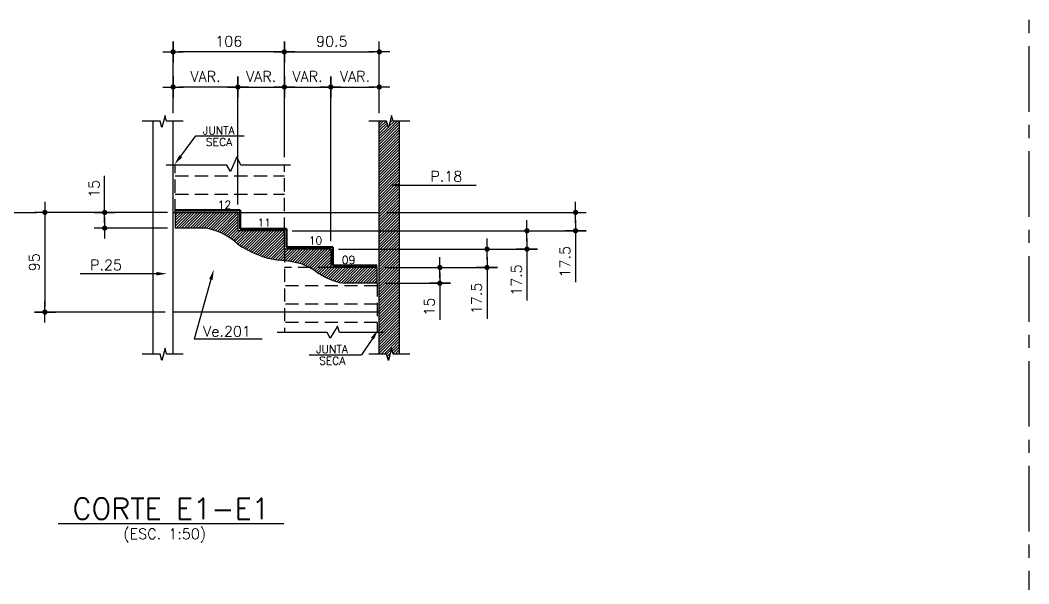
# Model space of a CAD drawing. Header units: inches. Extents: x 0 to 5940, y 0 to 4205.
# Drawn here: x 2500 to 3461, y 817 to 1355 of the extents above; entities that cross this region are included whole.
import ezdxf

# ---------------------------------------------------------------- set-up
doc = ezdxf.new("R2010")
doc.units = ezdxf.units.IN
doc.header["$LTSCALE"] = 50
doc.header["$MEASUREMENT"] = 0
doc.linetypes.add('CENTER', pattern=[2, 1.25, -0.25, 0.25, -0.25])
doc.linetypes.add('HIDDEN', pattern=[0.375, 0.25, -0.125])
for name, color, linetype in [('CORTES', 2, 'Continuous'), ('COTA', 6, 'Continuous'), ('TEXTO', 3, 'Continuous')]:
    doc.layers.add(name, color=color, linetype=linetype)
doc.styles.add('ROMANS', font='romans.shx')
doc.dimstyles.new('COTA_50', dxfattribs={"dimscale": 5, "dimtxt": 2, "dimasz": 1, "dimexe": 2, "dimexo": 1.5, "dimgap": 1, "dimtad": 1, "dimzin": 12, "dimdsep": 46, "dimtxsty": 'ROMANS', "dimblk1": 'COTA', "dimblk2": 'COTA', "dimsah": 1, "dimcen": -4, "dimdle": 1.5, "dimclrd": 6, "dimclre": 6, "dimclrt": 3, "dimadec": 0, "dimazin": 0, "dimtfac": 1, "dimtofl": 0, "dimtmove": 0, "dimatfit": 3, "dimldrblk": 'COTA', "dimfxl": 1, "dimtolj": 1, "dimtzin": 12, "dimarcsym": 0})
pattern_1 = [(45, (-5215.773954204604, 14083.89687304416), (-1.325825214724776, 1.325825214724777), [])]

# ---------------------------------------------------------------- blocks, each defined once
blk = doc.blocks.new('COTA')
at = {"layer": 'COTA'}
for p, q in [((0, -2), (0, 2)), ((2, 0), (-2, 0))]:
    blk.add_line(p, q, dxfattribs=at)
at = {"layer": 'COTA', "const_width": 0.5}
blk.add_lwpolyline([(-0.25, 0, 1), (0.25, 0, 1)], format="xyb", close=True, dxfattribs=at)
blk = doc.blocks.new('*D136')
at = {"layer": 'COTA', "color": 6, "lineweight": -2, "transparency": 16777216}
for p, q in [((2751.519998967789, 1223.896873044156), (2751.519998967789, 1334.396873044156)), ((2842.003281115587, 1265.896873044156), (2842.003281115587, 1334.396873044156)), ((2756.519998967789, 1324.396873044156), (2837.003281115587, 1324.396873044156))]:
    blk.add_line(p, q, dxfattribs=at)
at = {"layer": 'Defpoints', "color": 0, "transparency": 16777216}
for p in [(2842.003281115587, 1324.396873044156), (2842.003281115587, 1258.396873044156), (2751.519998967789, 1216.396873044156)]:
    blk.add_point(p, dxfattribs=at)
at = {"layer": 'COTA', "color": 6, "lineweight": -2, "transparency": 16777216, "xscale": 5, "yscale": 5, "zscale": 5, "rotation": 180}
blk.add_blockref('COTA', (2751.519998967789, 1324.396873044156), dxfattribs=at)
at = {"layer": 'COTA', "color": 6, "lineweight": -2, "transparency": 16777216, "xscale": 5, "yscale": 5, "zscale": 5}
blk.add_blockref('COTA', (2842.003281115587, 1324.396873044156), dxfattribs=at)
at = {"layer": 'COTA', "color": 3, "transparency": 16777216, "insert": (2796.761640041688, 1334.396873044156), "char_height": 10, "attachment_point": 5, "style": 'ROMANS'}
blk.add_mtext('\\A1;90.5', dxfattribs=at)
blk = doc.blocks.new('*D137')
at = {"layer": 'COTA', "color": 6, "lineweight": -2, "transparency": 16777216}
for p, q in [((2707.278357893943, 1178.896873044156), (2707.278357893943, 1300.896873044156)), ((2751.519998967789, 1297.396873044156), (2751.519998967789, 1300.896873044156)), ((2712.278357893943, 1290.896873044156), (2746.519998967789, 1290.896873044156))]:
    blk.add_line(p, q, dxfattribs=at)
at = {"layer": 'Defpoints', "color": 0, "transparency": 16777216}
for p in [(2751.519998967789, 1290.896873044156), (2751.519998967789, 1289.896873044156), (2707.278357893943, 1171.396873044156)]:
    blk.add_point(p, dxfattribs=at)
at = {"layer": 'COTA', "color": 6, "lineweight": -2, "transparency": 16777216, "xscale": 5, "yscale": 5, "zscale": 5, "rotation": 180}
blk.add_blockref('COTA', (2707.278357893943, 1290.896873044156), dxfattribs=at)
at = {"layer": 'COTA', "color": 6, "lineweight": -2, "transparency": 16777216, "xscale": 5, "yscale": 5, "zscale": 5}
blk.add_blockref('COTA', (2751.519998967789, 1290.896873044156), dxfattribs=at)
at = {"layer": 'COTA', "color": 3, "transparency": 16777216, "insert": (2729.399178430866, 1300.896873044156), "char_height": 10, "attachment_point": 5, "style": 'ROMANS'}
blk.add_mtext('\\A1;VAR.', dxfattribs=at)
blk = doc.blocks.new('*D138')
at = {"layer": 'COTA', "color": 6, "lineweight": -2, "transparency": 16777216}
for p, q in [((2645.519998967789, 1290.396873044156), (2645.519998967789, 1300.896873044156)), ((2707.278357893943, 1290.396873044156), (2707.278357893943, 1300.896873044156)), ((2702.278357893943, 1290.896873044156), (2650.519998967789, 1290.896873044156))]:
    blk.add_line(p, q, dxfattribs=at)
at = {"layer": 'Defpoints', "color": 0, "transparency": 16777216}
for p in [(2645.519998967789, 1290.896873044156), (2645.519998967789, 1282.896873044156), (2707.278357893943, 1282.896873044156)]:
    blk.add_point(p, dxfattribs=at)
at = {"layer": 'COTA', "color": 6, "lineweight": -2, "transparency": 16777216, "xscale": 5, "yscale": 5, "zscale": 5, "rotation": 180}
blk.add_blockref('COTA', (2645.519998967789, 1290.896873044156), dxfattribs=at)
at = {"layer": 'COTA', "color": 6, "lineweight": -2, "transparency": 16777216, "xscale": 5, "yscale": 5, "zscale": 5}
blk.add_blockref('COTA', (2707.278357893943, 1290.896873044156), dxfattribs=at)
at = {"layer": 'COTA', "color": 3, "transparency": 16777216, "insert": (2676.399178430866, 1300.896873044156), "char_height": 10, "attachment_point": 5, "style": 'ROMANS'}
blk.add_mtext('\\A1;VAR.', dxfattribs=at)
blk = doc.blocks.new('*D139')
at = {"layer": 'COTA', "color": 6, "lineweight": -2, "transparency": 16777216}
for p, q in [((2751.519998967789, 1289.896873044156), (2751.519998967789, 1300.896873044156)), ((2795.761640041635, 1143.896873044154), (2795.761640041635, 1300.896873044156)), ((2756.519998967789, 1290.896873044156), (2790.761640041635, 1290.896873044156))]:
    blk.add_line(p, q, dxfattribs=at)
at = {"layer": 'Defpoints', "color": 0, "transparency": 16777216}
for p in [(2795.761640041635, 1290.896873044156), (2751.519998967789, 1282.396873044156), (2795.761640041635, 1136.396873044154)]:
    blk.add_point(p, dxfattribs=at)
at = {"layer": 'COTA', "color": 6, "lineweight": -2, "transparency": 16777216, "xscale": 5, "yscale": 5, "zscale": 5, "rotation": 180}
blk.add_blockref('COTA', (2751.519998967789, 1290.896873044156), dxfattribs=at)
at = {"layer": 'COTA', "color": 6, "lineweight": -2, "transparency": 16777216, "xscale": 5, "yscale": 5, "zscale": 5}
blk.add_blockref('COTA', (2795.761640041635, 1290.896873044156), dxfattribs=at)
at = {"layer": 'COTA', "color": 3, "transparency": 16777216, "insert": (2773.640819504712, 1300.896873044156), "char_height": 10, "attachment_point": 5, "style": 'ROMANS'}
blk.add_mtext('\\A1;VAR.', dxfattribs=at)
blk = doc.blocks.new('*D140')
at = {"layer": 'COTA', "color": 6, "lineweight": -2, "transparency": 16777216}
for p, q in [((2795.761640041635, 1287.896873044156), (2795.761640041635, 1300.896873044156)), ((2842.003281115587, 1287.896873044156), (2842.003281115587, 1300.896873044156)), ((2800.761640041635, 1290.896873044156), (2837.003281115587, 1290.896873044156))]:
    blk.add_line(p, q, dxfattribs=at)
at = {"layer": 'Defpoints', "color": 0, "transparency": 16777216}
for p in [(2842.003281115587, 1290.896873044156), (2795.761640041635, 1280.396873044156), (2842.003281115587, 1280.396873044156)]:
    blk.add_point(p, dxfattribs=at)
at = {"layer": 'COTA', "color": 6, "lineweight": -2, "transparency": 16777216, "xscale": 5, "yscale": 5, "zscale": 5, "rotation": 180}
blk.add_blockref('COTA', (2795.761640041635, 1290.896873044156), dxfattribs=at)
at = {"layer": 'COTA', "color": 6, "lineweight": -2, "transparency": 16777216, "xscale": 5, "yscale": 5, "zscale": 5}
blk.add_blockref('COTA', (2842.003281115587, 1290.896873044156), dxfattribs=at)
at = {"layer": 'COTA', "color": 3, "transparency": 16777216, "insert": (2818.882460578611, 1300.896873044156), "char_height": 10, "attachment_point": 5, "style": 'ROMANS'}
blk.add_mtext('\\A1;VAR.', dxfattribs=at)
blk = doc.blocks.new('*D133')
at = {"layer": 'COTA', "color": 6, "lineweight": -2, "transparency": 16777216}
for p, q in [((2944.726045795396, 1141.396873044154), (2944.726045795396, 1146.396873044154)), ((2803.261640041635, 1136.396873044154), (2954.726045795396, 1136.396873044154)), ((2847.50328111548, 1118.896873044157), (2954.726045795396, 1118.896873044157)), ((2944.726045795396, 1113.896873044157), (2944.726045795396, 1069.849253996538))]:
    blk.add_line(p, q, dxfattribs=at)
at = {"layer": 'Defpoints', "color": 0, "transparency": 16777216}
for p in [(2795.761640041635, 1136.396873044154), (2840.00328111548, 1118.896873044157), (2944.726045795396, 1118.896873044157)]:
    blk.add_point(p, dxfattribs=at)
at = {"layer": 'COTA', "color": 6, "lineweight": -2, "transparency": 16777216, "xscale": 5, "yscale": 5, "zscale": 5}
for p, rotation in [((2944.726045795396, 1136.396873044154), 270), ((2944.726045795396, 1118.896873044157), 90)]:
    blk.add_blockref('COTA', p, dxfattribs=dict(at, rotation=rotation))
at = {"layer": 'COTA', "color": 3, "transparency": 16777216, "insert": (2934.726045795396, 1089.373063520348), "char_height": 10, "attachment_point": 5, "rotation": 90, "style": 'ROMANS'}
blk.add_mtext('\\A1;17.5', dxfattribs=at)
blk = doc.blocks.new('*D134')
at = {"layer": 'COTA', "color": 6, "lineweight": -2, "transparency": 16777216}
for p, q in [((2982.726045795396, 1158.896873044156), (2982.726045795396, 1163.896873044156)), ((2759.019998967789, 1153.896873044156), (2992.726045795396, 1153.896873044156)), ((2803.261640041635, 1136.396873044154), (2992.726045795396, 1136.396873044154)), ((2982.726045795396, 1131.396873044154), (2982.726045795396, 1087.349253996535))]:
    blk.add_line(p, q, dxfattribs=at)
at = {"layer": 'Defpoints', "color": 0, "transparency": 16777216}
for p in [(2751.519998967789, 1153.896873044156), (2795.761640041635, 1136.396873044154), (2982.726045795396, 1136.396873044154)]:
    blk.add_point(p, dxfattribs=at)
at = {"layer": 'COTA', "color": 6, "lineweight": -2, "transparency": 16777216, "xscale": 5, "yscale": 5, "zscale": 5}
for p, rotation in [((2982.726045795396, 1153.896873044156), 270), ((2982.726045795396, 1136.396873044154), 90)]:
    blk.add_blockref('COTA', p, dxfattribs=dict(at, rotation=rotation))
at = {"layer": 'COTA', "color": 3, "transparency": 16777216, "insert": (2972.726045795396, 1106.873063520344), "char_height": 10, "attachment_point": 5, "rotation": 90, "style": 'ROMANS'}
blk.add_mtext('\\A1;17.5', dxfattribs=at)
blk = doc.blocks.new('*D135')
at = {"layer": 'COTA', "color": 6, "lineweight": -2, "transparency": 16777216}
for p, q in [((2899.726045795396, 1123.896873044157), (2899.726045795396, 1128.896873044157)), ((2847.50328111548, 1118.896873044157), (2909.726045795396, 1118.896873044157)), ((2847.50328111548, 1103.896873044156), (2909.726045795396, 1103.896873044156)), ((2899.726045795396, 1098.896873044156), (2899.726045795396, 1069.134968282251))]:
    blk.add_line(p, q, dxfattribs=at)
at = {"layer": 'Defpoints', "color": 0, "transparency": 16777216}
for p in [(2840.00328111548, 1118.896873044157), (2840.00328111548, 1103.896873044156), (2899.726045795396, 1103.896873044156)]:
    blk.add_point(p, dxfattribs=at)
at = {"layer": 'COTA', "color": 6, "lineweight": -2, "transparency": 16777216, "xscale": 5, "yscale": 5, "zscale": 5}
for p, rotation in [((2899.726045795396, 1118.896873044157), 270), ((2899.726045795396, 1103.896873044156), 90)]:
    blk.add_blockref('COTA', p, dxfattribs=dict(at, rotation=rotation))
at = {"layer": 'COTA', "color": 3, "transparency": 16777216, "insert": (2889.726045795396, 1081.515920663203), "char_height": 10, "attachment_point": 5, "rotation": 90, "style": 'ROMANS'}
blk.add_mtext('\\A1;15', dxfattribs=at)
blk = doc.blocks.new('*D132')
at = {"layer": 'COTA', "color": 6, "lineweight": -2, "transparency": 16777216}
for p, q in [((2580.226045795396, 1176.396873044156), (2580.226045795396, 1206.15877780606)), ((2640.019998967791, 1171.396873044156), (2570.226045795396, 1171.396873044156)), ((2640.019998967791, 1156.396873044156), (2570.226045795396, 1156.396873044156)), ((2580.226045795396, 1151.396873044156), (2580.226045795396, 1146.396873044156))]:
    blk.add_line(p, q, dxfattribs=at)
at = {"layer": 'Defpoints', "color": 0, "transparency": 16777216}
for p in [(2580.226045795396, 1171.396873044156), (2647.519998967791, 1171.396873044156), (2647.519998967791, 1156.396873044156)]:
    blk.add_point(p, dxfattribs=at)
at = {"layer": 'COTA', "color": 6, "lineweight": -2, "transparency": 16777216, "xscale": 5, "yscale": 5, "zscale": 5}
for p, rotation in [((2580.226045795396, 1171.396873044156), 270), ((2580.226045795396, 1156.396873044156), 90)]:
    blk.add_blockref('COTA', p, dxfattribs=dict(at, rotation=rotation))
at = {"layer": 'COTA', "color": 3, "transparency": 16777216, "insert": (2570.226045795396, 1193.777825425108), "char_height": 10, "attachment_point": 5, "rotation": 90, "style": 'ROMANS'}
blk.add_mtext('\\A1;15', dxfattribs=at)
blk = doc.blocks.new('*D141')
at = {"layer": 'COTA', "color": 6, "lineweight": -2, "transparency": 16777216}
for p, q in [((2645.519998967789, 1265.896873044154), (2645.519998967789, 1334.396873044156)), ((2751.519998967789, 1320.059141324811), (2751.519998967789, 1334.396873044156)), ((2746.519998967789, 1324.396873044156), (2650.519998967789, 1324.396873044156))]:
    blk.add_line(p, q, dxfattribs=at)
at = {"layer": 'Defpoints', "color": 0, "transparency": 16777216}
for p in [(2645.519998967789, 1324.396873044156), (2751.519998967789, 1312.559141324811), (2645.519998967789, 1258.396873044154)]:
    blk.add_point(p, dxfattribs=at)
at = {"layer": 'COTA', "color": 6, "lineweight": -2, "transparency": 16777216, "xscale": 5, "yscale": 5, "zscale": 5, "rotation": 180}
blk.add_blockref('COTA', (2645.519998967789, 1324.396873044156), dxfattribs=at)
at = {"layer": 'COTA', "color": 6, "lineweight": -2, "transparency": 16777216, "xscale": 5, "yscale": 5, "zscale": 5}
blk.add_blockref('COTA', (2751.519998967789, 1324.396873044156), dxfattribs=at)
at = {"layer": 'COTA', "color": 3, "transparency": 16777216, "insert": (2698.519998967789, 1334.396873044156), "char_height": 10, "attachment_point": 5, "style": 'ROMANS'}
blk.add_mtext('\\A1;106', dxfattribs=at)
blk = doc.blocks.new('*D261')
at = {"layer": 'COTA', "color": 6, "lineweight": -2, "transparency": 16777216}
for p, q in [((2632.519998967791, 1171.396873044156), (2513.267892761589, 1171.396873044156)), ((2523.267892761589, 1166.396873044156), (2523.267892761589, 1081.396873044156)), ((2638.019998967789, 1076.396873044156), (2513.267892761589, 1076.396873044156))]:
    blk.add_line(p, q, dxfattribs=at)
at = {"layer": 'Defpoints', "color": 0, "transparency": 16777216}
for p in [(2640.019998967791, 1171.396873044156), (2523.267892761589, 1076.396873044156), (2645.519998967789, 1076.396873044156)]:
    blk.add_point(p, dxfattribs=at)
at = {"layer": 'COTA', "color": 6, "lineweight": -2, "transparency": 16777216, "xscale": 5, "yscale": 5, "zscale": 5}
for p, rotation in [((2523.267892761589, 1171.396873044156), 90), ((2523.267892761589, 1076.396873044156), 270)]:
    blk.add_blockref('COTA', p, dxfattribs=dict(at, rotation=rotation))
at = {"layer": 'COTA', "color": 3, "transparency": 16777216, "insert": (2513.267892761588, 1123.896873044156), "char_height": 10, "attachment_point": 5, "rotation": 90, "style": 'ROMANS'}
blk.add_mtext('\\A1;95', dxfattribs=at)
blk = doc.blocks.new('*D262')
at = {"layer": 'COTA', "color": 6, "lineweight": -2, "transparency": 16777216}
for p, q in [((3029.056828622695, 1176.396873044156), (3029.056828622695, 1181.396873044156)), ((2849.503281115587, 1171.396873044156), (3039.056828622695, 1171.396873044156)), ((2849.503281115587, 1153.896873044156), (3039.056828622695, 1153.896873044156)), ((3029.056828622695, 1148.896873044156), (3029.056828622695, 1104.849253996537))]:
    blk.add_line(p, q, dxfattribs=at)
at = {"layer": 'Defpoints', "color": 0, "transparency": 16777216}
for p in [(2842.003281115587, 1171.396873044156), (2842.003281115587, 1153.896873044156), (3029.056828622695, 1153.896873044156)]:
    blk.add_point(p, dxfattribs=at)
at = {"layer": 'COTA', "color": 6, "lineweight": -2, "transparency": 16777216, "xscale": 5, "yscale": 5, "zscale": 5}
for p, rotation in [((3029.056828622695, 1171.396873044156), 270), ((3029.056828622695, 1153.896873044156), 90)]:
    blk.add_blockref('COTA', p, dxfattribs=dict(at, rotation=rotation))
at = {"layer": 'COTA', "color": 3, "transparency": 16777216, "insert": (3019.056828622695, 1124.373063520347), "char_height": 10, "attachment_point": 5, "rotation": 90, "style": 'ROMANS'}
blk.add_mtext('\\A1;17.5', dxfattribs=at)

msp = doc.modelspace()

# ---------------------------------------------------------------- hatches: boundary and pattern name
at = {"layer": 'CORTES'}
h = msp.add_hatch(dxfattribs=at)
h.set_pattern_fill('ANSI31', color=252, scale=15)
h.set_pattern_definition(pattern_1)
h.paths.add_polyline_path([(2861.003281115591, 1258.396873044154), (2855.101045795396, 1258.396873044154), (2853.726045795396, 1263.896873044156), (2850.726045795396, 1252.396873044156), (2848.961339913043, 1258.396873044154), (2842.003281115587, 1258.396873044154), (2842.003281115587, 1036.396873044154), (2848.961339913043, 1036.396873044154), (2850.726045795396, 1030.396873044156), (2853.726045795396, 1041.896873044156), (2855.101045795396, 1036.396873044154), (2861.003281115589, 1036.396873044154)])
h = msp.add_hatch(dxfattribs=at)
h.set_pattern_fill('ANSI31', color=252, scale=15)
h.set_pattern_definition(pattern_1)
edge = h.paths.add_edge_path()
edge.add_line((2647.519998967789, 1171.396873044156), (2647.519998967788, 1156.396873044156))
edge.add_line((2647.519998967791, 1156.396873044156), (2676.726045795403, 1156.396873044154))
edge.add_arc((2665.906004047662, 1096.707207026024), 60.66242274076186, 46.999120495300986, 79.72547068671531, ccw=False)
edge.add_arc((2759.243779187609, 1216.260224807766), 91.39822293693052, 235.3500925819376, 261.809971961788)
edge.add_arc((2739.81287854055, 1020.893077574474), 105.0967882608547, 74.03143621359499, 86.5029445228991, ccw=False)
edge.add_arc((2742.285956151354, 1057.678220672777), 69.48341060736784, 55.415656705700826, 67.6338697975803, ccw=False)
edge.add_arc((2837.831633937431, 1205.843119985349), 106.8715199380601, 238.3329912531073, 241.8169865282497)
edge.add_arc((2813.85895460621, 1152.144966771735), 48.40281957294203, 236.8028157385853, 265.4175314868008)
edge.add_line((2809.991863417039, 1103.896873044154), (2840.003281115482, 1103.896873044156))
edge.add_line((2840.00328111548, 1103.896873044156), (2840.00328111548, 1118.896873044157))
edge.add_line((2840.003281115482, 1118.896873044156), (2795.761640041635, 1118.896873044156))
edge.add_line((2795.761640041635, 1118.896873044156), (2795.761640041637, 1136.396873044154))
edge.add_line((2795.761640041635, 1136.396873044154), (2751.519998967789, 1136.396873044156))
edge.add_line((2751.519998967789, 1136.396873044154), (2751.519998967789, 1153.896873044156))
edge.add_line((2751.519998967789, 1153.896873044156), (2707.278357893942, 1153.896873044154))
edge.add_line((2707.278357893943, 1153.896873044154), (2707.278357893943, 1171.396873044156))
edge.add_line((2707.278357893943, 1171.396873044156), (2647.519998967791, 1171.396873044156))

# ---------------------------------------------------------------- linework, layer by layer
at = {"layer": 'CORTES', "color": 8}
for p, q in [((2637.759481499905, 1263.896873044156), (2634.759481499905, 1252.396873044156)), ((2639.134481499905, 1258.396873044154), (2637.759481499905, 1263.896873044156)), ((2853.726045795396, 1263.896873044156), (2850.726045795396, 1252.396873044156)), ((2855.101045795396, 1258.396873044154), (2853.726045795396, 1263.896873044156)), ((2632.994775617553, 1258.396873044154), (2616.036716820096, 1258.396873044154)), ((2634.759481499905, 1252.396873044156), (2632.994775617552, 1258.396873044156)), ((2655.036716820101, 1258.396873044156), (2639.134481499905, 1258.396873044154)), ((2848.961339913045, 1258.396873044154), (2832.003281115587, 1258.396873044154)), ((2850.726045795396, 1252.396873044156), (2848.961339913043, 1258.396873044156)), ((2871.003281115592, 1258.396873044156), (2855.101045795396, 1258.396873044154)), ((2706.226045795396, 1224.396873044156), (2700.226045795396, 1210.396873044156)), ((2709.892712462062, 1216.396873044156), (2706.226045795396, 1224.396873044156)), ((2696.626045795396, 1216.396873044156), (2638.732763098996, 1216.396873044158)), ((2700.226045795396, 1210.396873044156), (2696.626045795396, 1216.396873044156)), ((2757.226045795396, 1216.396873044156), (2709.892712462062, 1216.396873044157)), ((2802.226045795396, 1062.896873044156), (2795.226045795396, 1051.396873044156)), ((2803.990751677749, 1056.896873044156), (2802.226045795396, 1062.896873044156)), ((2792.331308953291, 1056.896873044156), (2744.726045795396, 1056.896873044156)), ((2795.226045795396, 1051.396873044156), (2792.331308953291, 1056.896873044156)), ((2846.726045795396, 1056.896873044156), (2803.990751677751, 1056.896873044157)), ((2637.759481499905, 1041.896873044156), (2634.759481499905, 1030.396873044156)), ((2639.134481499905, 1036.396873044154), (2637.759481499905, 1041.896873044156)), ((2853.726045795396, 1041.896873044156), (2850.726045795396, 1030.396873044156)), ((2855.101045795396, 1036.396873044154), (2853.726045795396, 1041.896873044156)), ((2632.994775617553, 1036.396873044154), (2616.036716820096, 1036.396873044154)), ((2634.759481499905, 1030.396873044156), (2632.994775617552, 1036.396873044156)), ((2655.036716820101, 1036.396873044156), (2639.134481499905, 1036.396873044154)), ((2848.961339913045, 1036.396873044154), (2832.003281115587, 1036.396873044154)), ((2850.726045795396, 1030.396873044156), (2848.961339913043, 1036.396873044156)), ((2871.003281115592, 1036.396873044156), (2855.101045795396, 1036.396873044154))]:
    msp.add_line(p, q, dxfattribs=at)
at = {"layer": 'CORTES'}
for p, q in [((2626.519998967789, 1036.396873044152), (2626.519998967789, 1258.396873044154)), ((2645.519998967789, 1036.396873044156), (2645.519998967789, 1258.396873044154)), ((2645.519998967789, 1171.396873044156), (2842.003281115587, 1171.396873044156)), ((2842.003281115587, 1076.396873044156), (2645.519998967789, 1076.396873044156))]:
    msp.add_line(p, q, dxfattribs=at)
at = {"layer": 'CORTES', "color": 1}
for p, q in [((2842.003281115587, 1036.396873044156), (2842.003281115587, 1258.396873044156)), ((2861.003281115591, 1258.396873044156), (2861.003281115589, 1036.396873044156)), ((2647.519998967789, 1171.396873044156), (2647.519998967788, 1156.396873044156)), ((2707.278357893943, 1171.396873044156), (2647.519998967791, 1171.396873044156)), ((2707.278357893943, 1171.396873044156), (2707.278357893943, 1153.896873044154)), ((2676.726045795403, 1156.396873044154), (2647.519998967791, 1156.396873044156)), ((2751.519998967789, 1153.896873044156), (2707.278357893942, 1153.896873044154)), ((2751.519998967789, 1136.396873044154), (2751.519998967789, 1153.896873044156)), ((2795.761640041635, 1136.396873044154), (2751.519998967789, 1136.396873044156)), ((2795.761640041637, 1136.396873044154), (2795.761640041635, 1118.896873044156)), ((2840.003281115482, 1118.896873044156), (2795.761640041635, 1118.896873044156)), ((2840.00328111548, 1103.896873044156), (2840.00328111548, 1118.896873044157)), ((2840.003281115482, 1103.896873044156), (2809.991863417039, 1103.896873044154))]:
    msp.add_line(p, q, dxfattribs=at)
at = {"layer": 'CORTES', "color": 8, "linetype": 'HIDDEN'}
for p, q in [((2647.519998967789, 1171.396873044156), (2647.519998967789, 1216.396873044156)), ((2751.519998967789, 1153.896873044156), (2751.519998967789, 1216.396873044156)), ((2647.519998967791, 1206.396873044156), (2751.519998967789, 1206.396873044156)), ((2647.519998967791, 1188.896873044157), (2751.519998967789, 1188.896873044156)), ((2751.519998967789, 1136.396873044154), (2751.519998967789, 1056.896873044156)), ((2795.761640041635, 1118.896873044156), (2751.519998967789, 1118.896873044156)), ((2840.003281115482, 1101.396873044157), (2751.519998967789, 1101.396873044156)), ((2840.003281115482, 1103.896873044156), (2840.003281115482, 1056.896873044156)), ((2840.003281115482, 1083.896873044156), (2751.519998967789, 1083.896873044156)), ((2840.003281115482, 1066.396873044157), (2751.519998967789, 1066.396873044156))]:
    msp.add_line(p, q, dxfattribs=at)
at = {"layer": 'CORTES', "color": 253, "linetype": 'Continuous', "lineweight": 50}
for p, q in [((2709.278357893943, 1173.396873044156), (2647.519998967789, 1173.396873044156)), ((2709.278357893943, 1173.396873044156), (2709.278357893943, 1155.896873044154)), ((2753.519998967789, 1155.896873044154), (2709.278357893943, 1155.896873044154)), ((2753.519998967789, 1138.396873044156), (2753.519998967789, 1155.896873044154)), ((2797.761640041637, 1138.396873044154), (2753.519998967789, 1138.396873044156)), ((2797.761640041637, 1138.396873044154), (2797.761640041635, 1120.896873044156)), ((2840.003281115482, 1120.896873044156), (2797.761640041635, 1120.896873044156))]:
    msp.add_line(p, q, dxfattribs=at)
at = {"layer": 'CORTES', "color": 1}
for centre, radius, start, end in [((2665.906004047662, 1096.707207026024), 60.66242274076186, 46.99912049530097, 79.72547068671531), ((2759.243779187609, 1216.260224807766), 91.39822293693052, 235.3500925819376, 261.809971961788), ((2739.81287854055, 1020.893077574474), 105.0967882608547, 74.031436213595, 86.50294452289913), ((2742.285956151354, 1057.678220672777), 69.48341060736784, 55.4156567057008, 67.6338697975803), ((2837.831633937431, 1205.843119985349), 106.8715199380601, 238.3329912531073, 241.8169865282497), ((2813.85895460621, 1152.144966771735), 48.40281957294203, 236.8028157385853, 265.4175314868008)]:
    msp.add_arc(centre, radius, start, end, dxfattribs=at)
at = {"layer": 'COTA'}
msp.add_line((2442.726045795396, 1171.396873044156), (2515.726045795394, 1171.396873044156), dxfattribs=at)
at = {"layer": 'TEXTO', "color": 8, "linetype": 'CENTER'}
msp.add_line((3461.103219697794, 2529.761707278571), (3461.103219697796, 50.00000000000728), dxfattribs=at)
at = {"layer": 'TEXTO', "color": 8}
for p, q in [((2652.759315012012, 1224.919163824619), (2667.163775096782, 1244.221578374269)), ((2667.163775096782, 1244.221578374269), (2713.239982843917, 1244.221578374269)), ((2861.75567949576, 1197.386929342712), (2934.226045795396, 1197.386929342714)), ((2629.500780842114, 1112.991985251751), (2557.030414542478, 1112.991985251752)), ((2681.519814060997, 1107.450999059582), (2665.569134859197, 1050.537291665501)), ((2730.231334267139, 1050.537291665501), (2665.569134859197, 1050.537291665501)), ((2835.457151099181, 1051.251665480988), (2825.161346056859, 1035.763428857996)), ((2775.067589361617, 1035.763428857997), (2825.161346056859, 1035.763428857996))]:
    msp.add_line(p, q, dxfattribs=at)
for points in [[(2654.095047710223, 1223.922370999251), (2651.423582313797, 1225.915956649984), (2646.778558059814, 1216.90476763534)], [(2861.75567949576, 1195.720262676045), (2861.75567949576, 1199.053596009378), (2851.75567949576, 1197.386929342712)], [(2683.124645389948, 1107.001227802829), (2679.914982732048, 1107.900770316334), (2684.218441601512, 1117.079987033278)], [(2629.500780842114, 1111.325318585083), (2629.500780842114, 1114.658651918417), (2639.500780842114, 1112.991985251751)], [(2836.845128203076, 1050.329007723833), (2834.069173995289, 1052.174323238149), (2840.993097642127, 1059.579528104354)]]:
    msp.add_solid(points, dxfattribs=at)

# ---------------------------------------------------------------- texts
at = {"layer": 'TEXTO', "color": 4, "style": 'ROMANS'}
for s, p in [('JUNTA', (2673.911712915951, 1245.74628338673)), ('SECA', (2676.703874546287, 1234.723363413961)), ('12', (2687.900619932097, 1174.872364314728)), ('11', (2725.757762789239, 1157.872364314728)), ('10', (2774.686334217811, 1140.872364314728)), ('09', (2806.329191360666, 1122.372364314728)), ('JUNTA', (2781.815527180786, 1037.288133870459)), ('SECA', (2784.607688811122, 1026.26521389769))]:
    msp.add_text(s, height=7.5, dxfattribs=at).set_placement(p)
at = {"layer": 'TEXTO', "style": 'ROMANS'}
for s, p in [('P.18', (2890.693371670288, 1200.714166960019)), ('P.25', (2566.277374381872, 1116.319222869057)), ('Ve.201', (2674.147888457566, 1053.03439094187))]:
    msp.add_text(s, height=10, dxfattribs=at).set_placement(p)
at = {"layer": 'TEXTO', "color": 1, "style": 'ROMANS'}
msp.add_text('%%U CORTE E1-E1 ', height=20, dxfattribs=at).set_placement((2535.982830651126, 878.9320698921128))
at = {"layer": 'TEXTO', "color": 3, "style": 'ROMANS'}
msp.add_text('(ESC. 1:50)', height=10, dxfattribs=at).set_placement((2598.065096765684, 860.1006656010159))

# ---------------------------------------------------------------- dimensions: what is measured, and where the dimension line sits
at = {"layer": 'COTA'}
dim = msp.add_linear_dim(base=(2645.519998967789, 1324.396873044156), p1=(2751.519998967789, 1312.559141324811), p2=(2645.519998967789, 1258.396873044154), dimstyle='COTA_50', dxfattribs=at)
dim.commit()
dim.dimension.update_dxf_attribs({"geometry": '*D141', "text_midpoint": (2698.519998967789, 1334.396873044156)})
dim = msp.add_linear_dim(base=(2842.003281115587, 1324.396873044156), p1=(2751.519998967789, 1216.396873044156), p2=(2842.003281115587, 1258.396873044156), dimstyle='COTA_50', override={"dimdec": 1}, dxfattribs=at)
dim.commit()
dim.dimension.update_dxf_attribs({"geometry": '*D136', "text_midpoint": (2796.761640041688, 1334.396873044156)})
for base, p1, p2, picture, middle in [((2645.519998967789, 1290.896873044156), (2707.278357893943, 1282.896873044156), (2645.519998967789, 1282.896873044156), '*D138', (2676.399178430866, 1300.896873044156)), ((2751.519998967789, 1290.896873044156), (2707.278357893943, 1171.396873044156), (2751.519998967789, 1289.896873044156), '*D137', (2729.399178430866, 1300.896873044156)), ((2795.761640041635, 1290.896873044156), (2751.519998967789, 1282.396873044156), (2795.761640041635, 1136.396873044154), '*D139', (2773.640819504712, 1300.896873044156)), ((2842.003281115587, 1290.896873044156), (2795.761640041635, 1280.396873044156), (2842.003281115587, 1280.396873044156), '*D140', (2818.882460578611, 1300.896873044156))]:
    dim = msp.add_linear_dim(base=base, p1=p1, p2=p2, text='VAR.', dimstyle='COTA_50', dxfattribs=at)
    dim.commit()
    dim.dimension.update_dxf_attribs({"geometry": picture, "text_midpoint": middle})
for base, p1, p2, picture, middle in [((2580.226045795396, 1171.396873044156), (2647.519998967791, 1156.396873044156), (2647.519998967791, 1171.396873044156), '*D132', (2570.226045795396, 1193.777825425108)), ((2523.267892761589, 1076.396873044156), (2640.019998967791, 1171.396873044156), (2645.519998967789, 1076.396873044156), '*D261', (2513.267892761588, 1123.896873044156)), ((3029.056828622695, 1153.896873044156), (2842.003281115587, 1171.396873044156), (2842.003281115587, 1153.896873044156), '*D262', (3019.056828622695, 1124.373063520347)), ((2982.726045795396, 1136.396873044154), (2751.519998967789, 1153.896873044156), (2795.761640041635, 1136.396873044154), '*D134', (2972.726045795396, 1106.873063520344)), ((2944.726045795396, 1118.896873044157), (2795.761640041635, 1136.396873044154), (2840.00328111548, 1118.896873044157), '*D133', (2934.726045795396, 1089.373063520348)), ((2899.726045795396, 1103.896873044156), (2840.00328111548, 1118.896873044157), (2840.00328111548, 1103.896873044156), '*D135', (2889.726045795396, 1081.515920663203))]:
    dim = msp.add_linear_dim(base=base, p1=p1, p2=p2, angle=90, dimstyle='COTA_50', dxfattribs=at)
    dim.commit()
    dim.dimension.update_dxf_attribs({"geometry": picture, "text_midpoint": middle})

doc.saveas('drawing.dxf')
